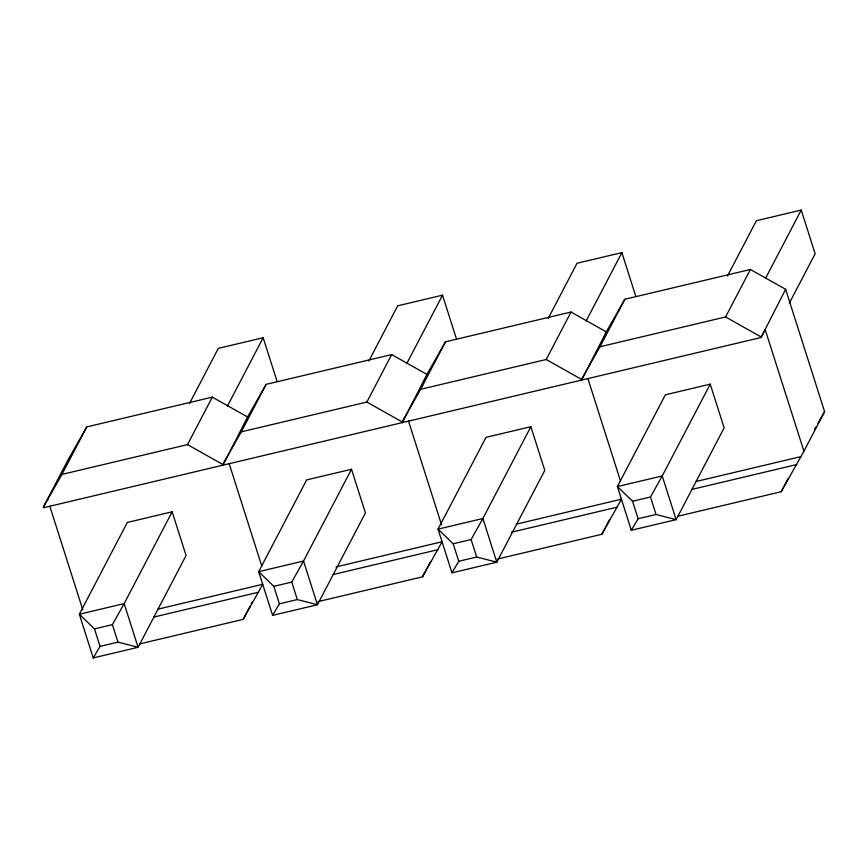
<?xml version="1.0" encoding="UTF-8"?>
<svg xmlns="http://www.w3.org/2000/svg" width="868" height="868" viewBox="0 0 868 868"><rect width="100%" height="100%" fill="white"/><g stroke="black" fill="none" stroke-linecap="round" stroke-linejoin="round"><path stroke-width="1.3" d="M677.908 516.232L781.222 491.722L803.92 451.208L765.185 329.601L761.052 337.511L43.628 507.715L43.4 506.999L68.225 459.519L86.778 426.915L212.324 397.132L247.575 416.966L222.989 465.161M43.4 506.999L61.953 474.395L86.778 426.915M189.441 403.609L218.324 348.361L263.167 337.728L277.076 381.421M61.953 474.395L187.499 444.611L212.324 397.132M172.157 511.805L124.167 603.596L112.406 624.645L117.972 642.125L138.088 647.289L186.067 555.498L172.157 511.805L127.314 522.449L79.335 614.24L93.245 657.933L138.088 647.289L124.167 603.596L79.335 614.24L94.471 628.899L100.037 646.378L93.245 657.933M227.373 406.181L263.167 337.728M187.499 444.611L222.751 464.445L241.315 431.841L266.129 384.372L391.674 354.578L426.926 374.412L402.34 422.607M368.802 361.055L397.685 305.807L442.517 295.174L456.438 338.867M139.846 643.882L243.159 619.372L249.984 606.32M251.221 603.944L252.469 601.567M243.159 619.372L262.754 584.294L157.9 609.173M241.315 431.841L366.86 402.058L391.674 354.578M351.507 469.262L303.529 561.043L291.767 582.092L297.333 599.571L317.438 604.736L365.428 512.945L351.507 469.262L306.675 479.895L258.686 571.686L272.595 615.379L317.438 604.736L303.529 561.043L258.686 571.686L273.832 586.345L279.398 603.824L272.595 615.379M406.734 363.638L442.517 295.174M366.86 402.058L402.112 421.891L420.665 389.298L445.49 341.818L571.035 312.035L606.287 331.869L581.69 380.065M548.153 318.513L577.036 263.264L621.879 252.621L635.788 296.314M317.894 601.643L422.51 576.829L430.582 561.401M422.51 576.829L442.116 541.751L335.949 566.934M420.665 389.298L546.211 359.504L571.035 312.035M530.869 426.709L482.879 518.5L471.118 539.549L476.684 557.017L496.789 562.193L544.779 470.402L530.869 426.709L486.026 437.342L438.036 529.133L451.957 572.826L496.789 562.193L482.879 518.5L438.036 529.133L453.183 543.802L458.749 561.27L451.957 572.826M586.084 321.084L621.879 252.621M546.211 359.504L581.462 379.338L600.016 346.744L624.841 299.265L750.386 269.481L785.638 289.315L824.6 411.649L803.92 451.208M727.503 275.959L756.397 220.711L801.229 210.067L815.15 253.76L789.403 303.008M497.245 559.1L601.871 534.276L609.314 520.03M601.871 534.276L621.466 499.198L516.612 524.077M600.016 346.744L725.572 316.961L750.386 269.481M710.219 384.155L662.23 475.946L650.479 496.995L656.045 514.474L676.15 519.639L724.14 427.848L710.219 384.155L665.387 394.799L617.398 486.579L631.307 530.272L676.15 519.639L662.23 475.946L617.398 486.579L632.544 501.248L638.11 518.728L631.307 530.272M765.435 278.53L801.229 210.067M761.052 337.511L785.638 289.315M781.222 491.722L788.046 478.669M247.575 416.966L266.129 384.372M426.926 374.412L445.49 341.818M606.287 331.869L624.841 299.265M814.661 429.107L815.985 426.785M817.971 423.291L824.6 411.649M695.973 481.523L800.828 456.644M94.471 628.899L112.406 624.645M273.832 586.345L291.767 582.092M453.183 543.802L471.118 539.549M632.544 501.248L650.479 496.995M153.766 617.083L258.621 592.215M333.128 574.54L437.982 549.661M511.165 532.301L617.332 507.107M691.829 489.433L796.683 464.564M100.037 646.378L117.972 642.125M279.398 603.824L297.333 599.571M458.749 561.27L476.684 557.017M638.11 518.728L656.045 514.474M725.572 316.961L760.824 336.795M587.875 378.546L620.479 480.959M408.513 421.099L441.541 524.793M229.163 463.653L261.778 566.066M47.534 499.078L47.762 499.805M49.801 506.207L82.829 609.9"/></g></svg>
